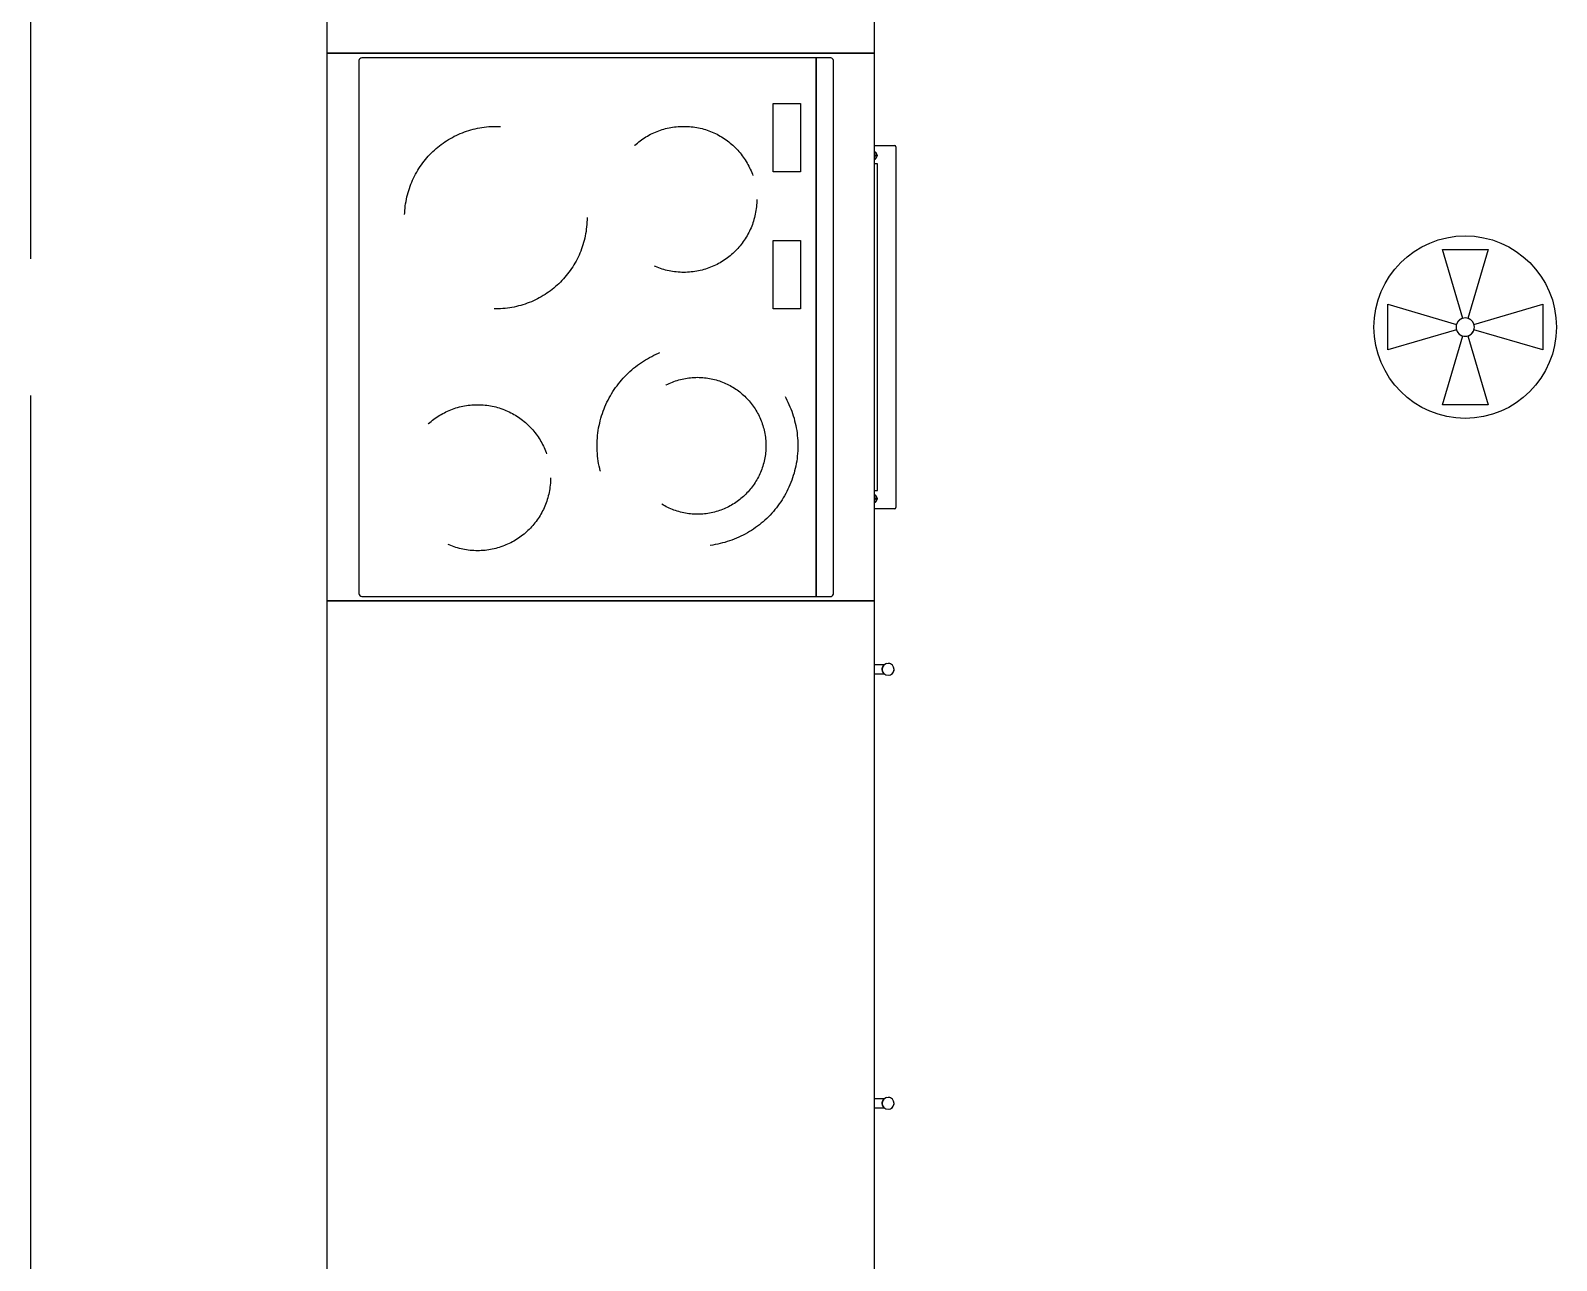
# Model space of a CAD drawing. Extents: x 16 to 12095, y 7 to 11460.
# Drawn here: x 44 to 1716, y 6152 to 7500 of the extents above; entities that cross this region are included whole.
import ezdxf

# ---------------------------------------------------------------- set-up
doc = ezdxf.new("R2010")
doc.units = 0
doc.linetypes.add('DASH', pattern=[317.5, 158.75, -158.75])
for name, color, linetype in [('A-DETL-GENF', 92, 'CONTINUOUS'), ('A-GENM', 13, 'CONTINUOUS'), ('A-WALL-FNSH-1', 7, 'CONTINUOUS'), ('G-IMPT', 8, 'CONTINUOUS'), ('Q-SPCQ', 91, 'CONTINUOUS'), ('Q-SPCQ-HDLN', 91, 'DASH')]:
    doc.layers.add(name, color=color, linetype=linetype)

msp = doc.modelspace()

# ---------------------------------------------------------------- linework, layer by layer
at = {"layer": 'A-DETL-GENF'}
for p, q in [((403.7, 7468), (403.5, 7466.9)), ((403.5, 7466.9), (403.5, 7369.5)), ((404.4, 7469), (403.7, 7468)), ((405.4, 7469.7), (404.4, 7469)), ((406.5, 7469.9), (405.4, 7469.7)), ((506.1, 7469.9), (406.5, 7469.9)), ((605.7, 7469.9), (506.1, 7469.9)), ((705.3, 7469.9), (605.7, 7469.9)), ((804.9, 7469.9), (705.3, 7469.9)), ((904.5, 7469.9), (804.9, 7469.9)), ((920.5, 7469.9), (904.5, 7469.9)), ((904.5, 7469.9), (904.5, 7371.5)), ((904.5, 7371.5), (904.5, 7469.9)), ((921.6, 7469.7), (920.5, 7469.9)), ((922.6, 7469), (921.6, 7469.7)), ((923.3, 7468), (922.6, 7469)), ((923.5, 7466.9), (923.3, 7468)), ((923.5, 7369.5), (923.5, 7466.9)), ((403.5, 7369.5), (403.5, 7272.2)), ((904.5, 7371.5), (904.5, 7273.2)), ((904.5, 7273.2), (904.5, 7371.5)), ((923.5, 7272.2), (923.5, 7369.5)), ((403.5, 7272.2), (403.5, 7174.9)), ((904.5, 7273.2), (904.5, 7174.9)), ((904.5, 7174.9), (904.5, 7273.2)), ((923.5, 7174.9), (923.5, 7272.2)), ((1591, 7259.9), (1641, 7259.9)), ((1613.2, 7184.5), (1591, 7259.9)), ((1641, 7259.9), (1618.8, 7184.5)), ((1531, 7199.9), (1606.4, 7177.7)), ((1531, 7149.9), (1531, 7199.9)), ((1625.6, 7177.7), (1701, 7199.9)), ((1701, 7199.9), (1701, 7149.9)), ((403.5, 7174.9), (403.5, 7077.5)), ((904.5, 7174.9), (904.5, 7076.5)), ((904.5, 7076.5), (904.5, 7174.9)), ((923.5, 7077.5), (923.5, 7174.9)), ((1606.4, 7172.1), (1531, 7149.9)), ((1591, 7089.9), (1613.2, 7165.3)), ((1618.8, 7165.3), (1641, 7089.9)), ((1701, 7149.9), (1625.6, 7172.1)), ((403.5, 7077.5), (403.5, 6980.2)), ((904.5, 7076.5), (904.5, 6978.2)), ((904.5, 6978.2), (904.5, 7076.5)), ((923.5, 6980.2), (923.5, 7077.5)), ((1641, 7089.9), (1591, 7089.9)), ((403.5, 6980.2), (403.5, 6882.9)), ((904.5, 6978.2), (904.5, 6879.9)), ((904.5, 6879.9), (904.5, 6978.2)), ((923.5, 6882.3), (923.5, 6980.2)), ((403.5, 6882.9), (403.7, 6881.8)), ((403.7, 6881.8), (404.4, 6880.8)), ((404.4, 6880.8), (405.4, 6880.1)), ((405.4, 6880.1), (406.5, 6879.9)), ((406.5, 6879.9), (506.1, 6879.9)), ((506.1, 6879.9), (605.7, 6879.9)), ((605.7, 6879.9), (705.3, 6879.9)), ((705.3, 6879.9), (804.9, 6879.9)), ((804.9, 6879.9), (904.5, 6879.9)), ((904.5, 6879.9), (921.1, 6879.9)), ((921.1, 6879.9), (922.2, 6880.4)), ((922.2, 6880.4), (923, 6881.2)), ((923, 6881.2), (923.5, 6882.3))]:
    msp.add_line(p, q, dxfattribs=at)
msp.add_circle((1616, 7174.9), 100, dxfattribs=at)
msp.add_circle((1616, 7174.9), 100, dxfattribs=at)
for start, end in [(106.3895, 253.6105), (16.3895, 163.6105), (286.3895, 73.6105), (196.3895, 343.6105)]:
    msp.add_arc((1616, 7174.9), 10, start, end, dxfattribs=at)
at = {"layer": 'A-GENM'}
for p, q in [((968.5, 7474.9), (968.5, 8124.9)), ((368.5, 7474.9), (968.5, 7474.9)), ((968.5, 7474.9), (368.5, 7474.9)), ((968.5, 6874.9), (968.5, 7474.9)), ((368.5, 6874.9), (968.5, 6874.9)), ((968.5, 6874.9), (368.5, 6874.9)), ((968.5, 6374.9), (968.5, 6874.9)), ((979.3, 6804.9), (968.5, 6804.9)), ((968.5, 6794.9), (979.3, 6794.9)), ((968.5, 5799.4), (968.5, 6374.9)), ((979.3, 6329.4), (968.5, 6329.4)), ((968.5, 6319.4), (979.3, 6319.4))]:
    msp.add_line(p, q, dxfattribs=at)
for centre, start, end in [((983.5, 6799.9), 90, 270), ((983.5, 6799.9), 168.5366, 175.7106), ((983.5, 6799.9), 184.2988, 191.4735), ((983.5, 6799.9), 152.9466, 160.9089), ((983.5, 6799.9), 199.0931, 207.0558), ((983.5, 6799.9), 212.6117, 225), ((983.5, 6799.9), 105, 130.3974), ((983.5, 6799.9), 229.6026, 240), ((983.5, 6799.9), 270, 90), ((983.5, 6799.9), 60, 90), ((983.5, 6799.9), 285, 15), ((983.5, 6324.4), 90, 270), ((983.5, 6324.4), 168.5366, 175.7106), ((983.5, 6324.4), 184.2988, 191.4735), ((983.5, 6324.4), 152.9466, 160.9089), ((983.5, 6324.4), 199.0931, 207.0558), ((983.5, 6324.4), 105, 130.3974), ((983.5, 6324.4), 270, 90), ((983.5, 6324.4), 60, 90), ((983.5, 6324.4), 285, 15), ((983.5, 6324.4), 212.6117, 225), ((983.5, 6324.4), 229.6026, 240)]:
    msp.add_arc(centre, 6.53, start, end, dxfattribs=at)
for points, knots in [([(977, 6799.9), (977, 6800.2), (977, 6800.6), (977.1, 6801.2), (977.2, 6801.7), (977.4, 6802.1), (977.5, 6802.6), (977.8, 6803), (978, 6803.4), (978.2, 6803.7), (978.4, 6804), (978.6, 6804.2), (978.8, 6804.4), (978.9, 6804.5), (979, 6804.6)], [-0.5, -0.5, -0.5, -0.5, -0.4444444, -0.4166667, -0.3888889, -0.3611111, -0.3333333, -0.2777778, -0.25, -0.2222222, -0.1944444, -0.1666667, -0.1388889, -0.1111111, -0.1111111, -0.1111111, -0.1111111]), ([(979.3, 6794.9), (979.3, 6794.9), (979.2, 6794.9), (979.1, 6795), (979, 6795.1), (978.9, 6795.2), (978.8, 6795.3), (978.6, 6795.5), (978.4, 6795.8), (978.2, 6796), (978.2, 6796.1), (978, 6796.4), (977.8, 6796.8), (977.5, 6797.3), (977.4, 6797.7), (977.2, 6798.2), (977.1, 6798.8), (977, 6799.3), (977, 6799.6), (977, 6799.6)], [-1, -1, -1, -1, -0.9583333, -0.9166667, -0.8958333, -0.8854167, -0.875, -0.8333333, -0.7916667, -0.78125, -0.7708333, -0.75, -0.7083333, -0.6666667, -0.6388889, -0.6111111, -0.5555556, -0.5277778, -0.5144662, -0.5144662, -0.5144662, -0.5144662]), ([(977, 6324.4), (977, 6324.7), (977, 6325.1), (977.1, 6325.7), (977.2, 6326.2), (977.4, 6326.6), (977.5, 6327.1), (977.8, 6327.5), (978, 6327.9), (978.2, 6328.2), (978.4, 6328.5), (978.6, 6328.7), (978.8, 6328.9), (978.9, 6329), (979, 6329.1)], [-0.5, -0.5, -0.5, -0.5, -0.4444444, -0.4166667, -0.3888889, -0.3611111, -0.3333333, -0.2777778, -0.25, -0.2222222, -0.1944444, -0.1666667, -0.1388889, -0.1111111, -0.1111111, -0.1111111, -0.1111111]), ([(979.3, 6319.4), (979.3, 6319.4), (979.2, 6319.4), (979.1, 6319.5), (979, 6319.6), (978.9, 6319.7), (978.8, 6319.8), (978.6, 6320), (978.4, 6320.3), (978.2, 6320.5), (978.2, 6320.6), (978, 6320.9), (977.8, 6321.3), (977.5, 6321.8), (977.4, 6322.2), (977.2, 6322.7), (977.1, 6323.3), (977, 6323.8), (977, 6324.1), (977, 6324.1)], [-1, -1, -1, -1, -0.9583333, -0.9166667, -0.8958333, -0.8854167, -0.875, -0.8333333, -0.7916667, -0.78125, -0.7708333, -0.75, -0.7083333, -0.6666667, -0.6388889, -0.6111111, -0.5555556, -0.5277778, -0.5144662, -0.5144662, -0.5144662, -0.5144662])]:
    msp.add_open_spline(points, degree=3, knots=knots, dxfattribs=at)
at = {"layer": 'A-WALL-FNSH-1'}
for p, q in [((43.5, 9049.9), (43.5, 7249.9)), ((368.5, 5436.9), (368.5, 8524.9)), ((43.5, 7099.9), (43.5, 4897.9))]:
    msp.add_line(p, q, dxfattribs=at)
at = {"layer": 'G-IMPT'}
for p, q in [((968.7, 7366.7), (968.4, 7366.7)), ((968.4, 7359.1), (968.7, 7359.1)), ((968.5, 7373.9), (990.5, 7373.9)), ((968.5, 7366.2), (968.6, 7366.2)), ((968.5, 7365.6), (968.7, 7364.8)), ((968.7, 7364.8), (968.5, 7365.5)), ((968.5, 7363.2), (969.1, 7363.2)), ((969.1, 7362.6), (968.5, 7362.6)), ((968.7, 7360.9), (968.5, 7360.2)), ((968.5, 7360.2), (968.7, 7360.9)), ((968.5, 7359.5), (968.6, 7359.5)), ((968.7, 7365.1), (968.6, 7366.2)), ((968.6, 7359.5), (968.7, 7360.7)), ((968.9, 7366.6), (968.7, 7366.7)), ((968.7, 7364.8), (968.9, 7364)), ((968.9, 7364), (968.7, 7364.8)), ((968.9, 7361.8), (968.7, 7360.9)), ((968.7, 7360.9), (968.9, 7361.8)), ((968.7, 7359.1), (968.9, 7359.1)), ((969.1, 7366.6), (968.9, 7366.6)), ((968.9, 7364), (969.1, 7363.2)), ((969.1, 7363.2), (968.9, 7364)), ((969.1, 7362.6), (968.9, 7361.8)), ((968.9, 7361.8), (969.1, 7362.6)), ((968.9, 7359.1), (969.1, 7359.1)), ((969.4, 7366.6), (969.1, 7366.6)), ((969.1, 7359.1), (969.4, 7359.2)), ((969.6, 7366.6), (969.4, 7366.6)), ((969.4, 7359.2), (969.6, 7359.2)), ((969.8, 7359.3), (969.6, 7359.2)), ((969.8, 7366.3), (970, 7366.3)), ((970, 7359.5), (969.8, 7359.5)), ((970, 7359.5), (969.8, 7359.3)), ((970, 7366.3), (971.4, 7363.1)), ((971.4, 7362.7), (970, 7359.5)), ((971.4, 7363.1), (971.4, 7362.9)), ((971.4, 7362.9), (971.4, 7362.7)), ((992, 7372.4), (992, 6977.4)), ((972, 7353.9), (968.5, 7353.9)), ((972, 6995.9), (972, 7353.9)), ((968.5, 6995.9), (972, 6995.9)), ((968.7, 6990.7), (968.4, 6990.7)), ((968.4, 6983.1), (968.7, 6983.1)), ((968.5, 6990.2), (968.6, 6990.2)), ((968.5, 6989.6), (968.7, 6988.8)), ((968.7, 6988.8), (968.5, 6989.5)), ((968.5, 6987.2), (969.1, 6987.2)), ((969.1, 6986.6), (968.5, 6986.6)), ((968.7, 6984.9), (968.5, 6984.2)), ((968.5, 6984.2), (968.7, 6984.9)), ((968.5, 6983.5), (968.6, 6983.5)), ((990.5, 6975.9), (968.5, 6975.9)), ((968.7, 6989.1), (968.6, 6990.2)), ((968.6, 6983.5), (968.7, 6984.7)), ((968.9, 6990.6), (968.7, 6990.7)), ((968.7, 6988.8), (968.9, 6988)), ((968.9, 6988), (968.7, 6988.8)), ((968.9, 6985.8), (968.7, 6984.9)), ((968.7, 6984.9), (968.9, 6985.8)), ((968.7, 6983.1), (968.9, 6983.1)), ((969.1, 6990.6), (968.9, 6990.6)), ((968.9, 6988), (969.1, 6987.2)), ((969.1, 6987.2), (968.9, 6988)), ((969.1, 6986.6), (968.9, 6985.8)), ((968.9, 6985.8), (969.1, 6986.6)), ((968.9, 6983.1), (969.1, 6983.1)), ((969.4, 6990.6), (969.1, 6990.6)), ((969.1, 6983.1), (969.4, 6983.2)), ((969.6, 6990.6), (969.4, 6990.6)), ((969.4, 6983.2), (969.6, 6983.2)), ((969.8, 6983.3), (969.6, 6983.2)), ((969.8, 6990.3), (970, 6990.3)), ((970, 6983.5), (969.8, 6983.5)), ((970, 6983.5), (969.8, 6983.3)), ((970, 6990.3), (971.4, 6987.1)), ((971.4, 6986.7), (970, 6983.5)), ((971.4, 6987.1), (971.4, 6986.9)), ((971.4, 6986.9), (971.4, 6986.7))]:
    msp.add_line(p, q, dxfattribs=at)
for centre, start, end in [((990.5, 7372.4), 0, 90), ((990.5, 7372.4), 0, 90), ((990.5, 6977.4), 270, 360), ((990.5, 6977.4), 270, 360)]:
    msp.add_arc(centre, 1.5, start, end, dxfattribs=at)
for points in [[(968.6, 7366.2), (968.6, 7366.3), (968.6, 7366.5), (968.5, 7366.5)], [(968.5, 7359.2), (968.6, 7359.3), (968.6, 7359.4), (968.6, 7359.5)], [(968.7, 7362.9), (968.8, 7362.9), (969.1, 7362.8), (969.6, 7362.8), (970, 7362.8), (970.5, 7362.8), (970.9, 7362.7), (971.2, 7362.7), (971.4, 7362.7)], [(970, 7366.3), (970, 7366.3), (970, 7366.3), (969.9, 7366.3), (969.8, 7366.4), (969.7, 7366.4), (969.5, 7366.4), (969.3, 7366.4), (969.1, 7366.4), (968.9, 7366.5), (968.8, 7366.5)], [(968.9, 7366.6), (969, 7366.6), (969.2, 7366.6), (969.4, 7366.6), (969.6, 7366.6), (969.6, 7366.6), (969.6, 7366.6)], [(969.1, 7363.2), (969.2, 7363.1), (969.2, 7362.9), (969.2, 7362.7), (969.1, 7362.6)], [(969.3, 7363.7), (969.3, 7363.5), (969.3, 7363.2), (969.3, 7362.9)], [(969.3, 7362), (969.3, 7362.3), (969.3, 7362.6), (969.3, 7362.9)], [(969.6, 7366.6), (969.7, 7366.6), (969.8, 7366.5), (970, 7366.3), (970, 7366.3)], [(971.4, 7363.1), (971.4, 7363.1), (971.4, 7363.1), (971.4, 7363.1)], [(971.4, 7362.7), (971.4, 7362.7), (971.4, 7362.7), (971.4, 7362.7)], [(968.6, 6990.2), (968.6, 6990.3), (968.6, 6990.5), (968.5, 6990.5)], [(968.5, 6983.2), (968.6, 6983.3), (968.6, 6983.4), (968.6, 6983.5)], [(968.7, 6986.9), (968.8, 6986.9), (969.1, 6986.8), (969.6, 6986.8), (970, 6986.8), (970.5, 6986.8), (970.9, 6986.7), (971.2, 6986.7), (971.4, 6986.7)], [(970, 6990.3), (970, 6990.3), (970, 6990.3), (969.9, 6990.3), (969.8, 6990.4), (969.7, 6990.4), (969.5, 6990.4), (969.3, 6990.4), (969.1, 6990.4), (968.9, 6990.5), (968.8, 6990.5)], [(968.9, 6990.6), (969, 6990.6), (969.2, 6990.6), (969.4, 6990.6), (969.6, 6990.6), (969.6, 6990.6), (969.6, 6990.6)], [(969.1, 6987.2), (969.2, 6987.1), (969.2, 6986.9), (969.2, 6986.7), (969.1, 6986.6)], [(969.3, 6987.7), (969.3, 6987.5), (969.3, 6987.2), (969.3, 6986.9)], [(969.3, 6986), (969.3, 6986.3), (969.3, 6986.6), (969.3, 6986.9)], [(969.6, 6990.6), (969.7, 6990.6), (969.8, 6990.5), (970, 6990.3), (970, 6990.3)], [(971.4, 6987.1), (971.4, 6987.1), (971.4, 6987.1), (971.4, 6987.1)], [(971.4, 6986.7), (971.4, 6986.7), (971.4, 6986.7), (971.4, 6986.7)]]:
    msp.add_open_spline(points, degree=3, dxfattribs=at)
for points, knots in [([(969.6, 7359.2), (969.6, 7359.2), (969.4, 7359.2), (968.8, 7359.1), (968.6, 7359.1)], [-1, -1, -1, -1, -0.5, -0.1510898, -0.1510898, -0.1510898, -0.1510898]), ([(971.4, 7363.1), (971.2, 7363.1), (970.9, 7363), (970.3, 7363), (969.7, 7363), (969.1, 7362.9), (968.8, 7362.9), (968.7, 7362.9)], [0, 0, 0, 0, 0.166667, 0.333333, 0.666667, 0.833333, 1, 1, 1, 1]), ([(968.8, 7359.3), (969, 7359.3), (969.4, 7359.4), (969.9, 7359.4), (970, 7359.5), (970, 7359.5)], [0.2, 0.2, 0.2, 0.2, 0.4, 0.7, 1, 1, 1, 1]), ([(969.1, 7363.2), (969.4, 7363.2), (969.8, 7363.2), (970.4, 7363.2), (970.8, 7363.2), (971.2, 7363.1), (971.3, 7363.1), (971.4, 7363.1), (971.4, 7363.1)], [0, 0, 0, 0, 0.1666667, 0.3333333, 0.5, 0.6666667, 0.8333333, 0.9430284, 0.9430284, 0.9430284, 0.9430284]), ([(971.4, 7362.7), (971.4, 7362.7), (971.3, 7362.7), (971.2, 7362.6), (970.8, 7362.6), (970.4, 7362.6), (969.8, 7362.6), (969.4, 7362.6), (969.1, 7362.6)], [0.0569714, 0.0569714, 0.0569714, 0.0569714, 0.1666667, 0.3333333, 0.5, 0.6666667, 0.8333333, 1, 1, 1, 1]), ([(969.6, 6983.2), (969.6, 6983.2), (969.4, 6983.2), (968.8, 6983.1), (968.6, 6983.1)], [-1, -1, -1, -1, -0.5, -0.1510898, -0.1510898, -0.1510898, -0.1510898]), ([(971.4, 6987.1), (971.2, 6987.1), (970.9, 6987), (970.3, 6987), (969.7, 6987), (969.1, 6986.9), (968.8, 6986.9), (968.7, 6986.9)], [0, 0, 0, 0, 0.166667, 0.333333, 0.666667, 0.833333, 1, 1, 1, 1]), ([(968.8, 6983.3), (969, 6983.3), (969.4, 6983.4), (969.9, 6983.4), (970, 6983.5), (970, 6983.5)], [0.2, 0.2, 0.2, 0.2, 0.4, 0.7, 1, 1, 1, 1]), ([(969.1, 6987.2), (969.4, 6987.2), (969.8, 6987.2), (970.4, 6987.2), (970.8, 6987.2), (971.2, 6987.1), (971.3, 6987.1), (971.4, 6987.1), (971.4, 6987.1)], [0, 0, 0, 0, 0.1666667, 0.3333333, 0.5, 0.6666667, 0.8333333, 0.9430284, 0.9430284, 0.9430284, 0.9430284]), ([(971.4, 6986.7), (971.4, 6986.7), (971.3, 6986.7), (971.2, 6986.6), (970.8, 6986.6), (970.4, 6986.6), (969.8, 6986.6), (969.4, 6986.6), (969.1, 6986.6)], [0.0569714, 0.0569714, 0.0569714, 0.0569714, 0.1666667, 0.3333333, 0.5, 0.6666667, 0.8333333, 1, 1, 1, 1])]:
    msp.add_open_spline(points, degree=3, knots=knots, dxfattribs=at)
at = {"layer": 'Q-SPCQ'}
for p, q in [((857.4, 7419.9), (887.4, 7419.9)), ((857.4, 7344.9), (857.4, 7419.9)), ((887.4, 7419.9), (887.4, 7344.9)), ((887.4, 7344.9), (857.4, 7344.9)), ((857.4, 7269.9), (887.4, 7269.9)), ((857.4, 7194.9), (857.4, 7269.9)), ((887.4, 7269.9), (887.4, 7194.9)), ((887.4, 7194.9), (857.4, 7194.9))]:
    msp.add_line(p, q, dxfattribs=at)
at = {"layer": 'Q-SPCQ-HDLN'}
for centre, radius in [((553.5, 7294.9), 100), ((759.5, 7314.9), 80), ((774.5, 7044.9), 110), ((774.5, 7044.9), 75), ((533.5, 7009.9), 80)]:
    msp.add_circle(centre, radius, dxfattribs=at)

doc.saveas('drawing.dxf')
